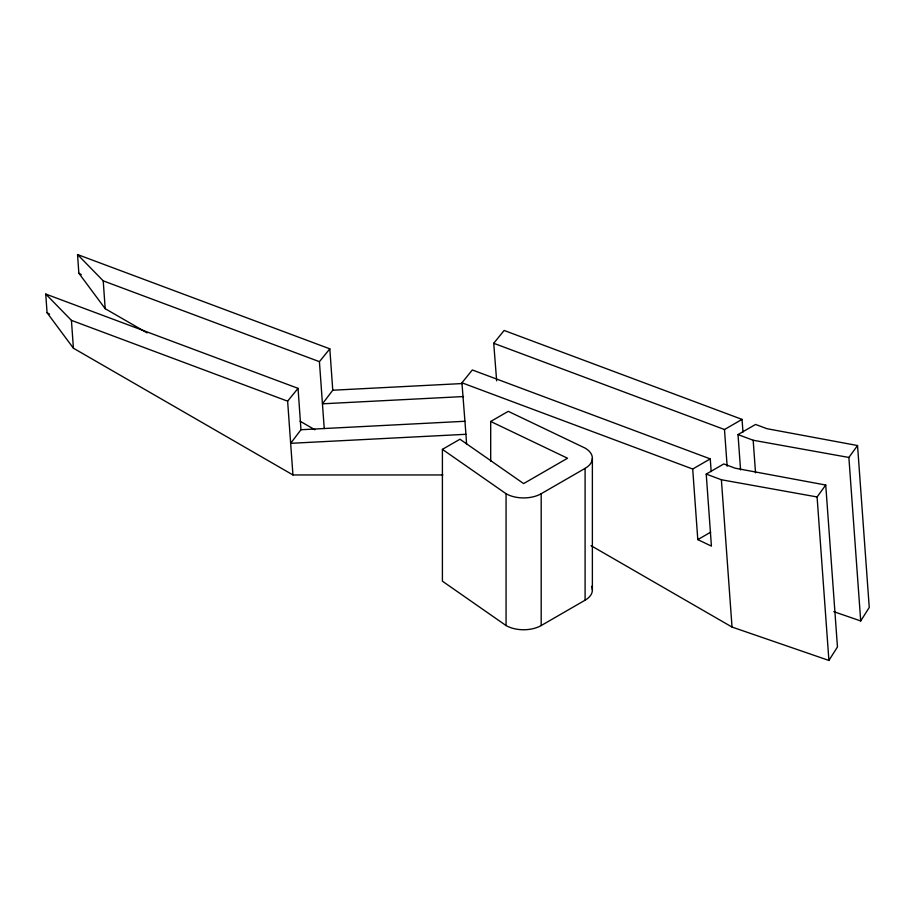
<?xml version="1.0" encoding="UTF-8"?>
<svg xmlns="http://www.w3.org/2000/svg" width="915" height="915" viewBox="0 0 915 915"><rect width="100%" height="100%" fill="white"/><g stroke="black" fill="none" stroke-linecap="round" stroke-linejoin="round"><path stroke-width="1.37" d="M591.021 545.649L732.023 627.05L828.91 660.447L837.454 646.974L825.742 485.041L735.134 468.194L723.788 463.951L706.22 474.084L711.424 546.118L697.802 539.621L692.701 469.029L710.257 458.895L711.172 471.602M833.794 611.666L860.706 620.942L869.25 607.469L857.538 445.536L766.93 428.689L755.573 424.446L738.016 434.579L740.567 469.887M828.91 660.447L817.084 496.959L825.742 485.041M860.706 620.942L848.88 457.454L857.538 445.536M292.949 474.954L73.406 348.203L47.054 312.713L45.75 294.058L298.038 388.349L300.966 429.73L290.65 443.318L292.949 474.954L442.871 474.954M147.132 332.9L105.191 308.698L78.85 273.208L77.546 254.553L329.823 348.844L332.763 390.225L322.446 403.812L324.242 428.563M463.539 396.55L322.446 403.812L319.426 361.665L329.823 348.844M466.581 444.107L465.941 434.293L290.65 443.318L287.63 401.17L298.038 388.349M496.651 380.869L493.723 343.285L504.131 330.464L742.054 419.39L742.969 432.097M465.941 434.293L461.938 382.79L472.334 369.969L710.257 458.895M591.525 586.343A24.842 14.343 0 0 1 585.097 600.194L541.188 625.551A24.842 14.343 0 0 1 506.064 625.551L442.403 581.185L442.403 449.357L459.959 439.223L523.632 483.589L567.54 458.232L490.692 421.472L490.692 461.16M490.692 421.472L508.26 411.338L585.097 448.098A24.842 14.343 0 0 1 585.097 468.377L585.097 600.194M442.403 449.357L506.064 493.723A24.842 14.343 0 0 0 541.188 493.723L585.097 468.377M493.723 343.285L724.486 429.524L742.054 419.39M697.802 539.621L710.681 532.187M332.763 390.225L462.532 383.534M300.966 429.73L464.877 421.277M738.016 434.579L753.171 440.252L848.88 457.454M706.22 474.084L721.386 479.757L817.084 496.959M461.938 382.79L692.701 469.029M77.546 254.553L103.223 280.859L319.426 361.665M45.75 294.058L71.427 320.364L287.63 401.17M78.85 273.208L81.321 274.637M300.074 421.197L314.874 429.753M47.054 312.713L49.536 314.131M753.171 440.252L755.527 472.826M724.486 429.524L727.139 466.238M721.386 479.757L732.023 627.05M103.223 280.859L105.191 308.698M71.427 320.364L73.406 348.203M592.371 458.232L592.371 590.061M541.188 493.723L541.188 625.551M506.064 493.723L506.064 625.551"/></g></svg>
